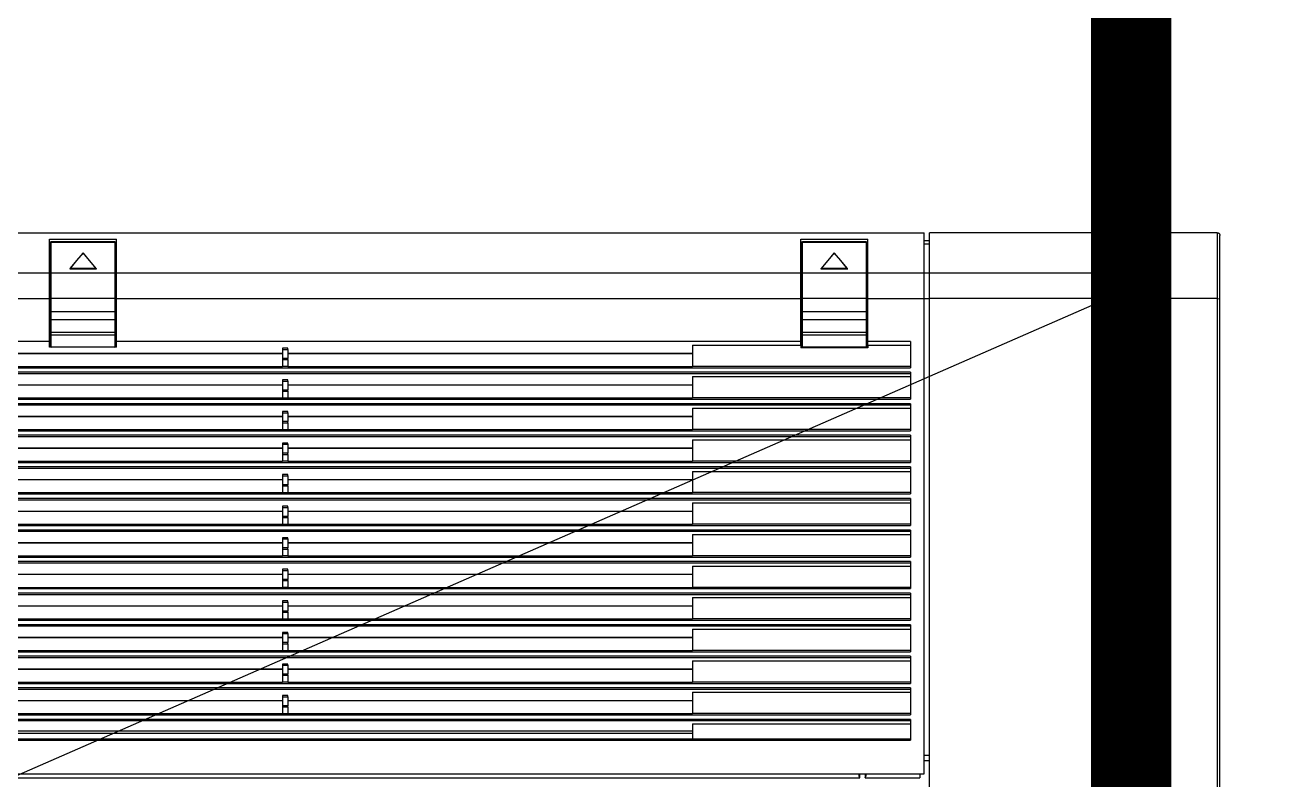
# Model space of a CAD drawing. Header units: millimetres. Extents: x 512 to 764439, y -71 to 559481.
# Drawn here: x 578507.3 to 578978, y 268276 to 268557.8 of the extents above; entities that cross this region are included whole.
import ezdxf

# ---------------------------------------------------------------- set-up
doc = ezdxf.new("R2010")
doc.units = ezdxf.units.MM
doc.header["$LTSCALE"] = 50
doc.linetypes.add('DASHED2', pattern=[9.525, 6.35, -3.175])
for name, color, linetype in [('.', 8, 'Continuous'), ('14.전기회로도', 7, 'Continuous'), ('_0', 7, 'Continuous')]:
    doc.layers.add(name, color=color, linetype=linetype)

# ---------------------------------------------------------------- blocks, each defined once
blk = doc.blocks.new('DFDSF')
at = {"layer": '.', "ltscale": 2, "transparency": 33554559}
h = blk.add_hatch(color=8, dxfattribs=at)
h.dxf.hatch_style = 1
h.paths.add_polyline_path([(338341.24, 81981.08), (336641.24, 81981.08), (336641.24, 81781.08), (337741.24, 81781.08), (337741.24, 80281.08), (336886.24, 80281.08), (336886.24, 80081.08), (337741.24, 80081.08), (337741.24, 75921.08), (337281.24, 75921.08), (337281.24, 75721.08), (337941.24, 75721.08), (337941.24, 76011.08), (338391.24, 76011.08), (338391.24, 76057.98), (338391.24, 76211.08), (337941.24, 76211.08), (337941.24, 80081.08), (338341.24, 80081.08)])
h.paths.add_polyline_path([(338141.24, 80881.08), (337941.24, 80881.08), (337941.24, 81781.08), (338141.24, 81781.08)], flags=16)
h.paths.add_polyline_path([(338141.24, 80681.08), (338141.24, 80281.08), (337941.24, 80281.08), (337941.24, 80681.08)], flags=16)
h.paths.add_polyline_path([(339996.24, 80203.58), (339796.24, 80203.58), (339796.24, 80081.08), (339796.24, 78761.08), (339996.24, 78761.08)])
h.paths.add_polyline_path([(331166.24, 70151.08), (330766.24, 70151.08), (330766.24, 69951.08), (331366.24, 69951.08), (331366.24, 74251.08), (331166.24, 74251.08), (331166.24, 74055.52)])
h.paths.add_polyline_path([(336200.68, 78532.82), (336200.68, 79213.86), (335786.98, 79213.86), (335786.98, 78532.82)], flags=9)
h.paths.add_polyline_path([(333543.07, 77829.64), (334224.11, 77829.64), (334224.11, 78243.33), (333543.07, 78243.33)], flags=9)
h.paths.add_polyline_path([(337703.67, 74502.9), (337703.67, 75183.95), (337289.97, 75183.95), (337289.97, 74502.9)], flags=9)
h.paths.add_polyline_path([(331162.07, 74502.9), (331162.07, 75183.95), (330748.37, 75183.95), (330748.37, 74502.9)], flags=9)
h.paths.add_polyline_path([(336260.64, 76774.42), (336260.64, 77267.02), (335846.94, 77267.02), (335846.94, 76774.42)], flags=9)
h.paths.add_polyline_path([(334913.91, 79384.12), (334913.91, 79876.73), (334500.22, 79876.73), (334500.22, 79384.12)], flags=9)
h.paths.add_polyline_path([(329011.78, 71740.43), (329489.29, 71740.43), (329489.29, 72021.61), (329011.78, 72021.61)], flags=9)
h.paths.add_polyline_path([(336400.93, 79956.38), (336699.32, 79956.38), (336699.32, 80077.5), (336400.93, 80077.5)], flags=9)
h.paths.add_polyline_path([(338695.29, 81081.34), (339421.12, 81081.34), (339421.12, 81298.26), (338695.29, 81298.26)], flags=9)
h.paths.add_polyline_path([(336820.73, 78057.06), (337362.84, 78057.06), (337362.84, 78178.19), (336820.73, 78178.19)], flags=25)
h.paths.add_polyline_path([(332573.54, 80085.67), (332573.54, 80472.68), (332452.41, 80472.68), (332452.41, 80085.67)], flags=9)
h.paths.add_polyline_path([(332681.96, 81037.46), (332681.96, 81616.61), (332452.33, 81616.61), (332452.33, 81037.46)], flags=9)
h.paths.add_polyline_path([(327279.73, 75623.69), (328005.56, 75623.69), (328005.56, 75840.6), (327279.73, 75840.6)], flags=9)
h.paths.add_polyline_path([(334863.28, 79512.14), (336051.66, 79512.14), (336051.66, 79766.86), (334863.28, 79766.86)], flags=9)
h.paths.add_polyline_path([(329176.76, 70568.83), (329756.26, 70568.83), (329756.26, 70804.72), (329176.76, 70804.72)], flags=9)
h.paths.add_polyline_path([(333507.75, 69233.91), (334696.14, 69233.91), (334696.14, 69488.63), (333507.75, 69488.63)], flags=9)
h.paths.add_polyline_path([(340816.64, 69233.91), (342005.02, 69233.91), (342005.02, 69488.63), (340816.64, 69488.63)], flags=9)
h.paths.add_polyline_path([(333634.52, 79165.14), (333999.09, 79165.14), (333999.09, 79348.48), (333634.52, 79348.48)], flags=9)
h.paths.add_polyline_path([(333962.6, 80090.54), (334586.11, 80090.54), (334586.11, 80239.63), (333962.6, 80239.63)], flags=9)
h.paths.add_polyline_path([(334060.9, 75436.51), (335408.1, 75436.51), (335408.1, 75619.86), (334060.9, 75619.86)], flags=9)
h.paths.add_polyline_path([(331366.51, 68772.88), (332548.05, 68772.88), (332548.05, 69008.76), (331366.51, 69008.76)], flags=9)
h.paths.add_polyline_path([(334774.33, 77718.74), (335343.74, 77718.74), (335343.74, 78003.77), (334774.33, 78003.77)], flags=9)
h.paths.add_polyline_path([(335953.65, 79875.26), (336320.9, 79875.26), (336320.9, 80024.35), (335953.65, 80024.35)], flags=9)
h.paths.add_polyline_path([(333460.9, 76854.3), (333764.71, 76854.3), (333764.71, 77007.09), (333460.9, 77007.09)], flags=9)
h.paths.add_polyline_path([(333091.08, 76542.58), (333394.88, 76542.58), (333394.88, 76695.37), (333091.08, 76695.37)], flags=9)
h.paths.add_polyline_path([(332969.79, 79053.3), (333100.67, 79053.3), (333100.67, 79206.08), (332969.79, 79206.08)], flags=9)
h.paths.add_polyline_path([(332884.39, 77770.44), (333188.19, 77770.44), (333188.19, 77923.23), (332884.39, 77923.23)], flags=9)
h.paths.add_polyline_path([(332836.58, 78524.45), (333230.82, 78524.45), (333230.82, 78677.24), (332836.58, 78677.24)], flags=9)
h.paths.add_polyline_path([(329027.39, 69208.3), (329838.73, 69208.3), (329838.73, 69493.32), (329027.39, 69493.32)], flags=9)
h.paths.add_polyline_path([(333408.3, 81268.83), (334219.64, 81268.83), (334219.64, 81553.85), (333408.3, 81553.85)], flags=9)
h.paths.add_polyline_path([(336706.94, 80756.21), (336706.94, 81151.43), (336537.68, 81151.43), (336537.68, 80756.21)], flags=9)
h.paths.add_polyline_path([(336759.64, 81121.64), (336759.64, 81407.74), (336590.39, 81407.74), (336590.39, 81121.64)], flags=9)
h.paths.add_polyline_path([(328331.96, 78371.21), (328331.96, 78766.43), (328162.71, 78766.43), (328162.71, 78371.21)], flags=9)
h.paths.add_polyline_path([(328384.82, 78736.5), (328384.82, 79022.89), (328214.68, 79022.89), (328214.68, 78736.5)], flags=9)
h.paths.add_polyline_path([(338932.42, 71242.57), (339326.66, 71242.57), (339326.66, 71395.36), (338932.42, 71395.36)], flags=9)
h.paths.add_polyline_path([(341434.51, 74226.22), (341828.75, 74226.22), (341828.75, 74379.01), (341434.51, 74379.01)], flags=9)
h.paths.add_polyline_path([(337702.21, 71296.68), (338108.79, 71296.68), (338108.79, 71577.86), (337702.21, 71577.86)], flags=9)
h.paths.add_polyline_path([(340786.34, 71296.68), (341192.92, 71296.68), (341192.92, 71577.86), (340786.34, 71577.86)], flags=9)
h.paths.add_polyline_path([(330938.03, 77966.17), (331344.61, 77966.17), (331344.61, 78247.36), (330938.03, 78247.36)], flags=9)
h.paths.add_polyline_path([(333628.17, 71737.23), (334197.58, 71737.23), (334197.58, 72022.25), (333628.17, 72022.25)], flags=9)
h.paths.add_polyline_path([(327958.18, 69261.85), (328352.42, 69261.85), (328352.42, 69414.63), (327958.18, 69414.63)], flags=9)
h.paths.add_polyline_path([(327409.82, 71898.32), (327804.05, 71898.32), (327804.05, 72051.1), (327409.82, 72051.1)], flags=9)
h.paths.add_polyline_path([(327434.77, 74896.22), (327829.01, 74896.22), (327829.01, 75049), (327434.77, 75049)], flags=9)
h.paths.add_polyline_path([(327440.53, 77323.95), (327756.61, 77323.95), (327756.61, 77476.74), (327440.53, 77476.74)], flags=9)
h.paths.add_polyline_path([(327478.89, 76542.58), (327782.69, 76542.58), (327782.69, 76695.37), (327478.89, 76695.37)], flags=9)
h.paths.add_polyline_path([(341178.28, 75772.24), (341178.28, 75148.47), (341329.64, 75148.47), (341329.64, 75772.24)], flags=9)
h.paths.add_polyline_path([(341233.66, 75866.21), (341233.66, 76261.43), (341064.41, 76261.43), (341064.41, 75866.21)], flags=9)
h.paths.add_polyline_path([(341286.52, 76231.5), (341286.52, 76517.89), (341116.37, 76517.89), (341116.37, 76231.5)], flags=9)
h.paths.add_polyline_path([(339403.94, 77086.21), (339403.94, 77481.43), (339234.68, 77481.43), (339234.68, 77086.21)], flags=9)
h.paths.add_polyline_path([(339456.2, 77438.21), (339456.2, 77723.41), (339289.62, 77723.41), (339289.62, 77438.21)], flags=9)
h.paths.add_polyline_path([(328179.97, 78337.21), (328179.97, 77751.1), (328331.33, 77751.1), (328331.33, 78337.21)], flags=9)
h.paths.add_polyline_path([(338414.53, 77089.53), (339135.19, 77089.53), (339135.19, 77242.31), (338414.53, 77242.31)], flags=9)
h.paths.add_polyline_path([(338683.45, 77496.64), (338987.26, 77496.64), (338987.26, 77649.42), (338683.45, 77649.42)], flags=9)
h.paths.add_polyline_path([(340029.29, 76679.8), (340333.1, 76679.8), (340333.1, 76832.58), (340029.29, 76832.58)], flags=9)
h.paths.add_polyline_path([(338380.89, 78083.21), (339011.11, 78083.21), (339011.11, 78235.99), (338380.89, 78235.99)], flags=9)
h.paths.add_polyline_path([(338414.53, 79235.97), (339135.19, 79235.97), (339135.19, 79388.76), (338414.53, 79388.76)], flags=9)
h.paths.add_polyline_path([(327245.71, 80105.15), (327559.18, 80105.15), (327559.18, 80280.35), (327245.71, 80280.35)], flags=9)
h.paths.add_polyline_path([(327265.67, 79299.05), (327538.29, 79299.05), (327538.29, 79477.29), (327265.67, 79477.29)], flags=9)
h.paths.add_polyline_path([(342110.35, 76479.43), (342423.82, 76479.43), (342423.82, 76654.63), (342110.35, 76654.63)], flags=9)
h = blk.add_hatch(color=8, dxfattribs=at)
h.dxf.hatch_style = 1
h.paths.add_polyline_path([(336646.24, 74251.08), (336446.24, 74251.08), (336446.24, 68796.08), (336446.24, 68796.08), (336446.24, 68673.58), (336446.24, 68673.58), (336446.24, 68551.08), (336646.24, 68551.08), (336646.24, 68673.58), (336646.24, 68796.08)])
h.paths.add_polyline_path([(333337.76, 69143.57), (333337.76, 69636.18), (332924.07, 69636.18), (332924.07, 69143.57)], flags=9)
h.paths.add_polyline_path([(329011.78, 71740.43), (329489.29, 71740.43), (329489.29, 72021.61), (329011.78, 72021.61)], flags=9)
h.paths.add_polyline_path([(336400.93, 79956.38), (336699.32, 79956.38), (336699.32, 80077.5), (336400.93, 80077.5)], flags=9)
h.paths.add_polyline_path([(338695.29, 81081.34), (339421.12, 81081.34), (339421.12, 81298.26), (338695.29, 81298.26)], flags=9)
h.paths.add_polyline_path([(336820.73, 78057.06), (337362.84, 78057.06), (337362.84, 78178.19), (336820.73, 78178.19)], flags=9)
h.paths.add_polyline_path([(332573.54, 80085.67), (332573.54, 80472.68), (332452.41, 80472.68), (332452.41, 80085.67)], flags=9)
h.paths.add_polyline_path([(332681.96, 81037.46), (332681.96, 81616.61), (332452.33, 81616.61), (332452.33, 81037.46)], flags=9)
h.paths.add_polyline_path([(327279.73, 75623.69), (328005.56, 75623.69), (328005.56, 75840.6), (327279.73, 75840.6)], flags=9)
h.paths.add_polyline_path([(334863.28, 79512.14), (336051.66, 79512.14), (336051.66, 79766.86), (334863.28, 79766.86)], flags=9)
h.paths.add_polyline_path([(329176.76, 70568.83), (329756.26, 70568.83), (329756.26, 70804.72), (329176.76, 70804.72)], flags=9)
h.paths.add_polyline_path([(333507.75, 69233.91), (334696.14, 69233.91), (334696.14, 69488.63), (333507.75, 69488.63)], flags=9)
h.paths.add_polyline_path([(340375.96, 69233.91), (341564.34, 69233.91), (341564.34, 69488.63), (340375.96, 69488.63)], flags=9)
h.paths.add_polyline_path([(333634.52, 79165.14), (333999.09, 79165.14), (333999.09, 79348.48), (333634.52, 79348.48)], flags=9)
h.paths.add_polyline_path([(333962.6, 80090.54), (334586.11, 80090.54), (334586.11, 80239.63), (333962.6, 80239.63)], flags=9)
h.paths.add_polyline_path([(334060.9, 75436.51), (335408.1, 75436.51), (335408.1, 75619.86), (334060.9, 75619.86)], flags=9)
h.paths.add_polyline_path([(331366.51, 68772.88), (332548.05, 68772.88), (332548.05, 69008.76), (331366.51, 69008.76)], flags=9)
h.paths.add_polyline_path([(334774.33, 77718.74), (335343.74, 77718.74), (335343.74, 78003.77), (334774.33, 78003.77)], flags=9)
h.paths.add_polyline_path([(335953.65, 79875.26), (336320.9, 79875.26), (336320.9, 80024.35), (335953.65, 80024.35)], flags=9)
h.paths.add_polyline_path([(333460.9, 76854.3), (333764.71, 76854.3), (333764.71, 77007.09), (333460.9, 77007.09)], flags=9)
h.paths.add_polyline_path([(333091.08, 76542.58), (333394.88, 76542.58), (333394.88, 76695.37), (333091.08, 76695.37)], flags=9)
h.paths.add_polyline_path([(332969.79, 79053.3), (333100.67, 79053.3), (333100.67, 79206.08), (332969.79, 79206.08)], flags=9)
h.paths.add_polyline_path([(332884.39, 77770.44), (333188.19, 77770.44), (333188.19, 77923.23), (332884.39, 77923.23)], flags=9)
h.paths.add_polyline_path([(332836.58, 78524.45), (333230.82, 78524.45), (333230.82, 78677.24), (332836.58, 78677.24)], flags=9)
h.paths.add_polyline_path([(329027.39, 69208.3), (329838.73, 69208.3), (329838.73, 69493.32), (329027.39, 69493.32)], flags=9)
h.paths.add_polyline_path([(333408.3, 81268.83), (334219.64, 81268.83), (334219.64, 81553.85), (333408.3, 81553.85)], flags=9)
h.paths.add_polyline_path([(336706.94, 80756.21), (336706.94, 81151.43), (336537.68, 81151.43), (336537.68, 80756.21)], flags=9)
h.paths.add_polyline_path([(336759.64, 81121.64), (336759.64, 81407.74), (336590.39, 81407.74), (336590.39, 81121.64)], flags=9)
h.paths.add_polyline_path([(328331.96, 78371.21), (328331.96, 78766.43), (328162.71, 78766.43), (328162.71, 78371.21)], flags=9)
h.paths.add_polyline_path([(328384.82, 78736.5), (328384.82, 79022.89), (328214.68, 79022.89), (328214.68, 78736.5)], flags=9)
h.paths.add_polyline_path([(338932.42, 71242.57), (339326.66, 71242.57), (339326.66, 71395.36), (338932.42, 71395.36)], flags=9)
h.paths.add_polyline_path([(341434.51, 74226.22), (341828.75, 74226.22), (341828.75, 74379.01), (341434.51, 74379.01)], flags=9)
h.paths.add_polyline_path([(337702.21, 71296.68), (338108.79, 71296.68), (338108.79, 71577.86), (337702.21, 71577.86)], flags=9)
h.paths.add_polyline_path([(340786.34, 71296.68), (341192.92, 71296.68), (341192.92, 71577.86), (340786.34, 71577.86)], flags=9)
h.paths.add_polyline_path([(330938.03, 77966.17), (331344.61, 77966.17), (331344.61, 78247.36), (330938.03, 78247.36)], flags=9)
h.paths.add_polyline_path([(333628.17, 71737.23), (334197.58, 71737.23), (334197.58, 72022.25), (333628.17, 72022.25)], flags=9)
h.paths.add_polyline_path([(327958.18, 69261.85), (328352.42, 69261.85), (328352.42, 69414.63), (327958.18, 69414.63)], flags=9)
h.paths.add_polyline_path([(327409.82, 71898.32), (327804.05, 71898.32), (327804.05, 72051.1), (327409.82, 72051.1)], flags=9)
h.paths.add_polyline_path([(327434.77, 74896.22), (327829.01, 74896.22), (327829.01, 75049), (327434.77, 75049)], flags=9)
h.paths.add_polyline_path([(327440.53, 77323.95), (327756.61, 77323.95), (327756.61, 77476.74), (327440.53, 77476.74)], flags=9)
h.paths.add_polyline_path([(327478.89, 76542.58), (327782.69, 76542.58), (327782.69, 76695.37), (327478.89, 76695.37)], flags=9)
h.paths.add_polyline_path([(341178.28, 75772.24), (341178.28, 75148.47), (341329.64, 75148.47), (341329.64, 75772.24)], flags=9)
h.paths.add_polyline_path([(341233.66, 75866.21), (341233.66, 76261.43), (341064.41, 76261.43), (341064.41, 75866.21)], flags=9)
h.paths.add_polyline_path([(341286.52, 76231.5), (341286.52, 76517.89), (341116.37, 76517.89), (341116.37, 76231.5)], flags=9)
h.paths.add_polyline_path([(339403.94, 77086.21), (339403.94, 77481.43), (339234.68, 77481.43), (339234.68, 77086.21)], flags=9)
h.paths.add_polyline_path([(339456.2, 77438.21), (339456.2, 77723.41), (339289.62, 77723.41), (339289.62, 77438.21)], flags=9)
h.paths.add_polyline_path([(328179.97, 78337.21), (328179.97, 77751.1), (328331.33, 77751.1), (328331.33, 78337.21)], flags=9)
h.paths.add_polyline_path([(338414.53, 77089.53), (339135.19, 77089.53), (339135.19, 77242.31), (338414.53, 77242.31)], flags=9)
h.paths.add_polyline_path([(338683.45, 77496.64), (338987.26, 77496.64), (338987.26, 77649.42), (338683.45, 77649.42)], flags=9)
h.paths.add_polyline_path([(340029.29, 76679.8), (340333.1, 76679.8), (340333.1, 76832.58), (340029.29, 76832.58)], flags=9)
h.paths.add_polyline_path([(338380.89, 78083.21), (339011.11, 78083.21), (339011.11, 78235.99), (338380.89, 78235.99)], flags=9)
h.paths.add_polyline_path([(338414.53, 79235.97), (339135.19, 79235.97), (339135.19, 79388.76), (338414.53, 79388.76)], flags=9)
h.paths.add_polyline_path([(327245.71, 80105.15), (327559.18, 80105.15), (327559.18, 80280.35), (327245.71, 80280.35)], flags=9)
h.paths.add_polyline_path([(327265.67, 79299.05), (327538.29, 79299.05), (327538.29, 79477.29), (327265.67, 79477.29)], flags=9)
h.paths.add_polyline_path([(342110.35, 76479.43), (342423.82, 76479.43), (342423.82, 76654.63), (342110.35, 76654.63)], flags=9)
blk = doc.blocks.new('FSFSGF')
at = {"color": 8}
for p, q in [((325189.31, 83159.36), (325189.32, 83159.46)), ((325189.31, 83159.36), (325189.31, 83051.86)), ((325189.31, 83159.36), (325191.74, 83159.36)), ((325189.32, 83159.46), (325189.33, 83159.56)), ((325189.33, 83159.56), (325189.36, 83159.66)), ((325189.36, 83159.66), (325189.39, 83159.75)), ((325189.39, 83159.75), (325189.44, 83159.84)), ((325189.44, 83159.84), (325189.49, 83159.93)), ((325189.49, 83159.93), (325189.55, 83160.01)), ((325189.55, 83160.01), (325189.61, 83160.08)), ((325189.61, 83160.08), (325189.69, 83160.14)), ((325189.69, 83160.14), (325189.77, 83160.2)), ((325189.77, 83160.2), (325189.85, 83160.25)), ((325189.85, 83160.25), (325189.94, 83160.29)), ((325189.94, 83160.29), (325190.03, 83160.32)), ((325190.03, 83160.32), (325190.12, 83160.35)), ((325190.12, 83160.35), (325190.17, 83160.35)), ((325190.17, 83160.35), (325190.22, 83160.36)), ((325190.22, 83160.36), (325190.27, 83160.36)), ((325190.27, 83160.36), (325190.31, 83160.36)), ((325192.67, 83160.36), (325190.31, 83160.36)), ((325191.74, 83159.36), (325194.64, 83159.36)), ((325195.47, 83160.36), (325192.67, 83160.36)), ((325194.64, 83159.36), (325197.96, 83159.36)), ((325198.66, 83160.36), (325195.47, 83160.36)), ((325197.96, 83159.36), (325201.63, 83159.36)), ((325202.18, 83160.36), (325198.66, 83160.36)), ((325201.63, 83159.36), (325205.57, 83159.36)), ((325205.96, 83160.36), (325202.18, 83160.36)), ((325205.57, 83159.36), (325209.7, 83159.36)), ((325209.92, 83160.36), (325205.96, 83160.36)), ((325209.7, 83159.36), (325213.95, 83159.36)), ((325213.99, 83160.36), (325209.92, 83160.36)), ((325213.95, 83159.36), (325213.96, 83160.07)), ((325213.95, 83159.36), (325519.32, 83159.36)), ((325213.95, 83159.36), (325213.95, 83051.86)), ((325213.96, 83160.07), (325213.99, 83160.36)), ((325519.26, 83160.36), (325213.99, 83160.36)), ((325191.74, 83051.86), (325189.31, 83051.86)), ((325194.64, 83051.86), (325191.74, 83051.86)), ((325192.31, 83051.86), (325192.31, 83049.86)), ((325193.44, 83049.86), (325193.44, 83051.86)), ((325197.96, 83051.86), (325194.64, 83051.86)), ((325201.63, 83051.86), (325197.96, 83051.86)), ((325205.57, 83051.86), (325201.63, 83051.86)), ((325209.7, 83051.86), (325205.57, 83051.86)), ((325213.95, 83051.86), (325209.7, 83051.86)), ((325519.32, 83051.86), (325213.95, 83051.86)), ((325214.03, 83051.86), (325214.03, 83049.86)), ((325384.57, 83051.86), (325384.57, 83049.86)), ((325386.45, 83049.86), (325386.45, 83051.86)), ((325189.31, 82270.86), (325189.31, 83049.86)), ((325191.74, 83049.86), (325189.31, 83049.86)), ((325194.64, 83049.86), (325191.74, 83049.86)), ((325197.96, 83049.86), (325194.64, 83049.86)), ((325201.63, 83049.86), (325197.96, 83049.86)), ((325205.57, 83049.86), (325201.63, 83049.86)), ((325209.7, 83049.86), (325205.57, 83049.86)), ((325213.95, 83049.86), (325209.7, 83049.86)), ((325391.4, 83049.86), (325213.95, 83049.86)), ((325213.95, 83028.86), (325213.95, 83049.86)), ((325391.4, 82270.86), (325391.4, 83049.86)), ((325391.4, 83048.36), (325392.14, 83048.36)), ((325392.14, 83048.36), (325392.9, 83048.36)), ((325392.9, 83027.86), (325392.9, 83048.36)), ((325229.93, 83044.86), (325239.73, 83044.86)), ((325229.93, 83044.86), (325229.93, 83028.86)), ((325231.29, 83028.86), (325231.29, 83044.86)), ((325239.25, 83044.86), (325239.25, 82963.36)), ((325239.73, 82276.36), (325239.73, 83044.86)), ((325241.41, 83044.86), (325241.41, 82276.36)), ((325241.41, 83044.86), (325251.52, 83044.86)), ((325241.87, 82276.36), (325241.87, 83044.86)), ((325243.08, 82963.36), (325243.08, 83044.86)), ((325251.04, 83044.86), (325251.04, 82963.36)), ((325251.52, 82276.36), (325251.52, 83044.86)), ((325253.2, 83044.86), (325253.2, 82276.36)), ((325253.2, 83044.86), (325263.31, 83044.86)), ((325253.66, 82276.36), (325253.66, 83044.86)), ((325254.87, 82963.36), (325254.87, 83044.86)), ((325262.83, 83044.86), (325262.83, 82963.36)), ((325263.31, 82276.36), (325263.31, 83044.86)), ((325264.99, 83044.86), (325264.99, 82276.36)), ((325264.99, 83044.86), (325275.1, 83044.86)), ((325265.45, 82276.36), (325265.45, 83044.86)), ((325266.66, 82963.36), (325266.66, 83044.86)), ((325274.62, 83044.86), (325274.62, 82963.36)), ((325275.1, 82276.36), (325275.1, 83044.86)), ((325276.78, 83044.86), (325276.78, 82276.36)), ((325276.78, 83044.86), (325286.89, 83044.86)), ((325277.24, 82276.36), (325277.24, 83044.86)), ((325278.45, 82963.36), (325278.45, 83044.86)), ((325286.41, 83044.86), (325286.41, 82963.36)), ((325286.89, 82276.36), (325286.89, 83044.86)), ((325288.57, 83044.86), (325288.57, 82276.36)), ((325288.57, 83044.86), (325298.68, 83044.86)), ((325289.03, 82276.36), (325289.03, 83044.86)), ((325290.24, 82963.36), (325290.24, 83044.86)), ((325298.2, 83044.86), (325298.2, 82963.36)), ((325298.68, 82276.36), (325298.68, 83044.86)), ((325300.36, 83044.86), (325300.36, 82276.36)), ((325300.36, 83044.86), (325310.47, 83044.86)), ((325300.82, 82276.36), (325300.82, 83044.86)), ((325302.03, 82963.36), (325302.03, 83044.86)), ((325309.99, 83044.86), (325309.99, 82963.36)), ((325310.47, 82276.36), (325310.47, 83044.86)), ((325312.15, 83044.86), (325312.15, 82276.36)), ((325312.15, 83044.86), (325322.26, 83044.86)), ((325312.61, 82276.36), (325312.61, 83044.86)), ((325313.82, 82963.36), (325313.82, 83044.86)), ((325321.78, 83044.86), (325321.78, 82963.36)), ((325322.26, 82276.36), (325322.26, 83044.86)), ((325323.94, 83044.86), (325323.94, 82276.36)), ((325323.94, 83044.86), (325334.05, 83044.86)), ((325324.4, 82276.36), (325324.4, 83044.86)), ((325325.61, 82963.36), (325325.61, 83044.86)), ((325333.57, 83044.86), (325333.57, 82963.36)), ((325334.05, 82276.36), (325334.05, 83044.86)), ((325335.73, 83044.86), (325335.73, 82276.36)), ((325335.73, 83044.86), (325345.84, 83044.86)), ((325336.19, 82276.36), (325336.19, 83044.86)), ((325337.4, 82963.36), (325337.4, 83044.86)), ((325345.36, 83044.86), (325345.36, 82963.36)), ((325345.84, 82276.36), (325345.84, 83044.86)), ((325347.52, 83044.86), (325347.52, 82276.36)), ((325347.52, 83044.86), (325357.64, 83044.86)), ((325347.98, 82276.36), (325347.98, 83044.86)), ((325349.19, 82963.36), (325349.19, 83044.86)), ((325357.16, 83044.86), (325357.16, 82963.36)), ((325357.64, 82276.36), (325357.64, 83044.86)), ((325359.31, 83044.86), (325359.31, 82276.36)), ((325359.31, 83044.86), (325369.43, 83044.86)), ((325359.77, 82276.36), (325359.77, 83044.86)), ((325360.98, 82963.36), (325360.98, 83044.86)), ((325368.95, 83044.86), (325368.95, 82963.36)), ((325369.43, 82276.36), (325369.43, 83044.86)), ((325371.1, 83044.86), (325371.1, 82276.36)), ((325371.1, 83044.86), (325378.9, 83044.86)), ((325371.56, 82276.36), (325371.56, 83044.86)), ((325372.77, 82963.36), (325372.77, 83044.86)), ((325378.42, 83044.86), (325378.42, 82276.36)), ((325378.9, 82276.36), (325378.9, 83044.86)), ((325191.73, 83003.86), (325191.73, 83028.86)), ((325194.63, 83028.86), (325191.73, 83028.86)), ((325192.73, 83028.26), (325192.73, 83004.46)), ((325192.73, 83028.26), (325192.76, 83028.26)), ((325192.76, 83028.26), (325192.86, 83028.26)), ((325192.86, 83028.26), (325192.97, 83028.62)), ((325192.86, 83004.46), (325192.86, 83028.26)), ((325192.86, 83028.26), (325195.72, 83028.26)), ((325192.97, 83028.62), (325193.23, 83028.76)), ((325196.04, 83028.76), (325193.23, 83028.76)), ((325197.95, 83028.86), (325194.63, 83028.86)), ((325195.72, 83028.26), (325198.92, 83028.26)), ((325199.19, 83028.76), (325196.04, 83028.76)), ((325201.62, 83028.86), (325197.95, 83028.86)), ((325198.92, 83028.26), (325202.4, 83028.26)), ((325202.62, 83028.76), (325199.19, 83028.76)), ((325205.56, 83028.86), (325201.62, 83028.86)), ((325202.4, 83028.26), (325206.11, 83028.26)), ((325206.26, 83028.76), (325202.62, 83028.76)), ((325205.18, 83028.76), (325205.28, 83028.86)), ((325209.7, 83028.86), (325205.56, 83028.86)), ((325206.11, 83028.26), (325209.98, 83028.26)), ((325210.07, 83028.76), (325206.26, 83028.76)), ((325207.58, 83028.86), (325207.58, 83028.76)), ((325213.95, 83028.86), (325209.7, 83028.86)), ((325209.98, 83028.26), (325213.95, 83028.26)), ((325213.97, 83028.76), (325210.07, 83028.76)), ((325212.58, 83028.76), (325212.58, 83028.86)), ((325229.93, 83028.86), (325213.95, 83028.86)), ((325213.95, 83028.62), (325213.97, 83028.76)), ((325213.95, 83028.26), (325213.95, 83028.62)), ((325213.95, 83028.26), (325213.95, 83004.46)), ((325213.95, 83028.26), (325216.02, 83028.26)), ((325215.69, 83028.76), (325213.97, 83028.76)), ((325214.58, 83028.86), (325214.58, 83028.76)), ((325217.24, 83028.76), (325215.69, 83028.76)), ((325216.02, 83028.26), (325217.75, 83028.26)), ((325218.49, 83028.76), (325217.24, 83028.76)), ((325217.75, 83028.26), (325218.86, 83028.26)), ((325219.33, 83028.76), (325218.49, 83028.76)), ((325218.86, 83028.26), (325218.99, 83028.62)), ((325218.86, 83028.26), (325218.86, 83004.46)), ((325218.86, 83028.26), (325219.95, 83028.26)), ((325218.99, 83028.62), (325219.33, 83028.76)), ((325220.24, 83028.76), (325219.33, 83028.76)), ((325219.95, 83028.26), (325221.68, 83028.26)), ((325221.68, 83028.76), (325220.24, 83028.76)), ((325226.59, 83028.76), (325221.68, 83028.76)), ((325221.68, 83028.76), (325221.68, 83028.62)), ((325221.68, 83028.62), (325221.68, 83028.26)), ((325221.68, 83028.26), (325226.59, 83028.26)), ((325221.68, 83004.46), (325221.68, 83028.26)), ((325226.85, 83028.76), (325226.59, 83028.76)), ((325226.59, 83028.76), (325226.59, 83028.62)), ((325226.59, 83028.62), (325226.59, 83028.26)), ((325226.59, 83028.26), (325226.59, 83004.46)), ((325226.59, 83028.26), (325227.1, 83028.26)), ((325227.03, 83028.76), (325226.85, 83028.76)), ((325231.51, 83028.76), (325227.03, 83028.76)), ((325227.03, 83028.76), (325227.34, 83028.62)), ((325227.1, 83028.26), (325227.47, 83028.26)), ((325227.34, 83028.62), (325227.47, 83028.26)), ((325227.47, 83004.46), (325227.47, 83028.26)), ((325227.47, 83028.26), (325232.08, 83028.26)), ((325231.29, 83028.86), (325229.93, 83028.86)), ((325231.29, 83028.86), (325232.29, 83028.86)), ((325231.91, 83028.62), (325231.51, 83028.76)), ((325232.08, 83028.26), (325231.91, 83028.62)), ((325232.08, 83028.26), (325232.08, 83004.46)), ((325232.29, 83028.86), (325232.29, 83003.86)), ((325392.04, 83028.23), (325391.4, 83028.34)), ((325391.4, 83027.86), (325392.14, 83027.86)), ((325392.39, 83028.15), (325392.04, 83028.23)), ((325392.14, 83027.86), (325392.9, 83027.86)), ((325392.72, 83028.02), (325392.39, 83028.15)), ((325392.79, 83027.99), (325392.72, 83028.02)), ((325392.85, 83027.94), (325392.79, 83027.99)), ((325392.87, 83027.93), (325392.85, 83027.94)), ((325392.89, 83027.91), (325392.87, 83027.93)), ((325392.89, 83027.89), (325392.89, 83027.91)), ((325392.9, 83027.88), (325392.89, 83027.89)), ((325392.9, 83027.87), (325392.9, 83027.88)), ((325392.9, 83027.86), (325392.9, 83027.87)), ((325391.33, 83025.38), (325391.9, 83025.47)), ((325392.14, 83025.86), (325391.4, 83025.86)), ((325391.9, 83025.47), (325392.08, 83025.51)), ((325392.08, 83025.51), (325392.25, 83025.55)), ((325392.9, 83025.86), (325392.14, 83025.86)), ((325392.25, 83025.55), (325392.37, 83025.58)), ((325392.37, 83025.58), (325392.48, 83025.62)), ((325392.48, 83025.62), (325392.56, 83025.64)), ((325392.56, 83025.64), (325392.64, 83025.67)), ((325392.64, 83025.67), (325392.69, 83025.69)), ((325392.69, 83025.69), (325392.74, 83025.72)), ((325392.74, 83025.72), (325392.77, 83025.73)), ((325392.77, 83025.73), (325392.81, 83025.75)), ((325392.81, 83025.75), (325392.84, 83025.77)), ((325392.84, 83025.77), (325392.87, 83025.8)), ((325392.87, 83025.8), (325392.88, 83025.81)), ((325392.88, 83025.81), (325392.89, 83025.83)), ((325392.89, 83025.83), (325392.9, 83025.84)), ((325392.9, 82350.36), (325392.9, 83025.86)), ((325392.9, 83025.85), (325392.9, 83025.86)), ((325392.9, 83025.86), (325392.9, 83025.86)), ((325392.9, 83025.84), (325392.9, 83025.85)), ((325199.71, 83018.77), (325196.82, 83016.36)), ((325196.92, 83016.36), (325199.7, 83018.68)), ((325199.7, 83018.68), (325202.68, 83021.15)), ((325202.8, 83021.35), (325199.71, 83018.77)), ((325202.68, 83021.15), (325202.69, 83021.16)), ((325202.68, 83021.15), (325202.68, 83011.58)), ((325202.68, 83021.15), (325202.68, 83021.15)), ((325202.68, 83021.15), (325202.68, 83021.15)), ((325202.69, 83021.17), (325202.72, 83021.22)), ((325202.69, 83021.16), (325202.69, 83021.17)), ((325202.72, 83021.22), (325202.75, 83021.28)), ((325202.75, 83021.28), (325202.76, 83021.3)), ((325202.76, 83021.3), (325202.78, 83021.32)), ((325202.78, 83021.32), (325202.79, 83021.34)), ((325202.79, 83021.34), (325202.8, 83021.35)), ((325202.82, 83021.36), (325202.8, 83021.35)), ((325202.82, 83011.36), (325202.82, 83021.36)), ((325196.82, 83016.36), (325199.71, 83013.96)), ((325196.82, 83016.36), (325196.82, 83016.36)), ((325196.82, 83016.36), (325196.83, 83016.36)), ((325196.83, 83016.36), (325196.84, 83016.36)), ((325196.84, 83016.36), (325196.86, 83016.36)), ((325196.86, 83016.36), (325196.89, 83016.36)), ((325196.89, 83016.36), (325196.92, 83016.36)), ((325199.7, 83014.05), (325196.92, 83016.36)), ((325196.92, 83016.36), (325196.92, 83016.36)), ((325196.92, 83016.36), (325196.92, 83016.36)), ((325202.68, 83011.58), (325199.7, 83014.05)), ((325199.71, 83013.96), (325202.8, 83011.38)), ((325202.69, 83011.57), (325202.68, 83011.58)), ((325202.68, 83011.58), (325202.68, 83011.58)), ((325202.68, 83011.58), (325202.68, 83011.58)), ((325202.69, 83011.56), (325202.69, 83011.57)), ((325202.72, 83011.5), (325202.69, 83011.56)), ((325202.75, 83011.45), (325202.72, 83011.5)), ((325202.76, 83011.43), (325202.75, 83011.45)), ((325202.78, 83011.41), (325202.76, 83011.43)), ((325202.79, 83011.39), (325202.78, 83011.41)), ((325202.8, 83011.38), (325202.79, 83011.39)), ((325202.8, 83011.38), (325202.82, 83011.36)), ((325194.63, 83003.86), (325191.73, 83003.86)), ((325192.76, 83004.46), (325192.73, 83004.46)), ((325192.86, 83004.46), (325192.76, 83004.46)), ((325195.72, 83004.46), (325192.86, 83004.46)), ((325192.97, 83004.11), (325192.86, 83004.46)), ((325193.23, 83003.96), (325192.97, 83004.11)), ((325193.23, 83003.96), (325196.04, 83003.96)), ((325197.95, 83003.86), (325194.63, 83003.86)), ((325198.92, 83004.46), (325195.72, 83004.46)), ((325196.04, 83003.96), (325199.19, 83003.96)), ((325201.62, 83003.86), (325197.95, 83003.86)), ((325202.4, 83004.46), (325198.92, 83004.46)), ((325199.19, 83003.96), (325202.62, 83003.96)), ((325205.56, 83003.86), (325201.62, 83003.86)), ((325206.11, 83004.46), (325202.4, 83004.46)), ((325202.62, 83003.96), (325206.26, 83003.96)), ((325205.18, 83003.96), (325205.28, 83003.86)), ((325209.7, 83003.86), (325205.56, 83003.86)), ((325209.98, 83004.46), (325206.11, 83004.46)), ((325206.26, 83003.96), (325210.07, 83003.96)), ((325207.58, 83003.86), (325207.58, 83003.96)), ((325213.95, 83003.86), (325209.7, 83003.86)), ((325213.95, 83004.46), (325209.98, 83004.46)), ((325210.07, 83003.96), (325213.97, 83003.96)), ((325212.58, 83003.96), (325212.58, 83003.86)), ((325213.95, 83004.11), (325213.95, 83004.46)), ((325216.02, 83004.46), (325213.95, 83004.46)), ((325213.97, 83003.96), (325213.95, 83004.11)), ((325213.95, 82748.36), (325213.95, 83003.86)), ((325229.93, 83003.86), (325213.95, 83003.86)), ((325213.97, 83003.96), (325215.69, 83003.96)), ((325214.58, 83003.86), (325214.58, 83003.96)), ((325215.69, 83003.96), (325217.24, 83003.96)), ((325217.75, 83004.46), (325216.02, 83004.46)), ((325217.24, 83003.96), (325218.49, 83003.96)), ((325218.86, 83004.46), (325217.75, 83004.46)), ((325218.49, 83003.96), (325219.33, 83003.96)), ((325219.95, 83004.46), (325218.86, 83004.46)), ((325218.99, 83004.11), (325218.86, 83004.46)), ((325219.33, 83003.96), (325218.99, 83004.11)), ((325219.33, 83003.96), (325220.24, 83003.96)), ((325221.68, 83004.46), (325219.95, 83004.46)), ((325220.24, 83003.96), (325221.68, 83003.96)), ((325226.59, 83004.46), (325221.68, 83004.46)), ((325221.68, 83004.46), (325221.68, 83004.11)), ((325221.68, 83004.11), (325221.68, 83003.96)), ((325221.68, 83003.96), (325226.59, 83003.96)), ((325227.1, 83004.46), (325226.59, 83004.46)), ((325226.59, 83004.46), (325226.59, 83004.11)), ((325226.59, 83004.11), (325226.59, 83003.96)), ((325226.59, 83003.96), (325226.85, 83003.96)), ((325226.85, 83003.96), (325227.03, 83003.96)), ((325227.34, 83004.11), (325227.03, 83003.96)), ((325227.03, 83003.96), (325231.51, 83003.96)), ((325227.47, 83004.46), (325227.1, 83004.46)), ((325227.47, 83004.46), (325227.34, 83004.11)), ((325232.08, 83004.46), (325227.47, 83004.46)), ((325229.93, 83003.86), (325229.93, 82748.36)), ((325231.29, 83003.86), (325229.93, 83003.86)), ((325231.29, 82963.36), (325231.29, 83003.86)), ((325231.29, 83003.86), (325232.29, 83003.86)), ((325231.51, 83003.96), (325231.91, 83004.11)), ((325231.91, 83004.11), (325232.08, 83004.46)), ((325231.29, 82963.36), (325239.25, 82963.36)), ((325234.44, 82963.36), (325234.44, 82812.36)), ((325234.5, 82963.36), (325234.5, 82812.36)), ((325239.25, 82812.36), (325239.25, 82963.36)), ((325243.08, 82963.36), (325251.04, 82963.36)), ((325246.23, 82963.36), (325246.23, 82812.36)), ((325246.29, 82963.36), (325246.29, 82812.36)), ((325251.04, 82812.36), (325251.04, 82963.36)), ((325254.87, 82963.36), (325262.83, 82963.36)), ((325258.02, 82963.36), (325258.02, 82812.36)), ((325258.08, 82963.36), (325258.08, 82812.36)), ((325262.83, 82812.36), (325262.83, 82963.36)), ((325266.66, 82963.36), (325274.62, 82963.36)), ((325269.81, 82963.36), (325269.81, 82812.36)), ((325269.87, 82963.36), (325269.87, 82812.36)), ((325274.62, 82812.36), (325274.62, 82963.36)), ((325278.45, 82963.36), (325286.41, 82963.36)), ((325281.6, 82963.36), (325281.6, 82812.36)), ((325281.66, 82963.36), (325281.66, 82812.36)), ((325286.41, 82812.36), (325286.41, 82963.36)), ((325290.24, 82963.36), (325298.2, 82963.36)), ((325293.39, 82963.36), (325293.39, 82812.36)), ((325293.45, 82963.36), (325293.45, 82812.36)), ((325298.2, 82812.36), (325298.2, 82963.36)), ((325302.03, 82963.36), (325309.99, 82963.36)), ((325305.18, 82963.36), (325305.18, 82812.36)), ((325305.24, 82963.36), (325305.24, 82812.36)), ((325309.99, 82812.36), (325309.99, 82963.36)), ((325313.82, 82963.36), (325321.78, 82963.36)), ((325316.97, 82963.36), (325316.97, 82812.36)), ((325317.03, 82963.36), (325317.03, 82812.36)), ((325321.78, 82812.36), (325321.78, 82963.36)), ((325325.61, 82963.36), (325333.57, 82963.36)), ((325328.76, 82963.36), (325328.76, 82812.36)), ((325328.82, 82963.36), (325328.82, 82812.36)), ((325333.57, 82812.36), (325333.57, 82963.36)), ((325337.4, 82963.36), (325345.36, 82963.36)), ((325340.55, 82963.36), (325340.55, 82812.36)), ((325340.61, 82963.36), (325340.61, 82812.36)), ((325345.36, 82812.36), (325345.36, 82963.36)), ((325349.19, 82963.36), (325357.16, 82963.36)), ((325352.34, 82963.36), (325352.34, 82812.36)), ((325352.4, 82963.36), (325352.4, 82812.36)), ((325357.16, 82812.36), (325357.16, 82963.36)), ((325360.98, 82963.36), (325368.95, 82963.36)), ((325364.13, 82963.36), (325364.13, 82812.36)), ((325364.19, 82963.36), (325364.19, 82812.36)), ((325368.95, 82812.36), (325368.95, 82963.36)), ((325372.77, 82963.36), (325378.42, 82963.36)), ((325375.45, 82963.36), (325375.45, 82359.26)), ((325376.27, 82359.26), (325376.27, 82963.36)), ((325232.5, 82812.36), (325232.5, 82810.36)), ((325232.69, 82812.36), (325232.5, 82812.36)), ((325232.96, 82812.36), (325232.69, 82812.36)), ((325232.96, 82810.36), (325232.96, 82812.36)), ((325232.96, 82812.36), (325236.31, 82812.36)), ((325236.31, 82812.36), (325236.31, 82810.36)), ((325236.55, 82812.36), (325236.31, 82812.36)), ((325236.72, 82812.36), (325236.55, 82812.36)), ((325236.72, 82810.36), (325236.72, 82812.36)), ((325236.72, 82812.36), (325239.31, 82812.36)), ((325239.31, 82812.36), (325239.31, 82810.36)), ((325244.29, 82812.36), (325244.29, 82810.36)), ((325244.48, 82812.36), (325244.29, 82812.36)), ((325244.75, 82812.36), (325244.48, 82812.36)), ((325244.75, 82810.36), (325244.75, 82812.36)), ((325244.75, 82812.36), (325248.1, 82812.36)), ((325248.1, 82812.36), (325248.1, 82810.36)), ((325248.34, 82812.36), (325248.1, 82812.36)), ((325248.52, 82812.36), (325248.34, 82812.36)), ((325248.52, 82810.36), (325248.52, 82812.36)), ((325248.52, 82812.36), (325251.1, 82812.36)), ((325251.1, 82812.36), (325251.1, 82810.36)), ((325256.08, 82812.36), (325256.08, 82810.36)), ((325256.27, 82812.36), (325256.08, 82812.36)), ((325256.54, 82812.36), (325256.27, 82812.36)), ((325256.54, 82810.36), (325256.54, 82812.36)), ((325256.54, 82812.36), (325259.89, 82812.36)), ((325259.89, 82812.36), (325259.89, 82810.36)), ((325260.13, 82812.36), (325259.89, 82812.36)), ((325260.31, 82812.36), (325260.13, 82812.36)), ((325260.31, 82812.36), (325262.89, 82812.36)), ((325260.31, 82810.36), (325260.31, 82812.36)), ((325262.89, 82812.36), (325262.89, 82810.36)), ((325267.87, 82812.36), (325267.87, 82810.36)), ((325268.07, 82812.36), (325267.87, 82812.36)), ((325268.33, 82812.36), (325268.07, 82812.36)), ((325268.33, 82810.36), (325268.33, 82812.36)), ((325268.33, 82812.36), (325271.68, 82812.36)), ((325271.68, 82812.36), (325271.68, 82810.36)), ((325271.92, 82812.36), (325271.68, 82812.36)), ((325272.1, 82812.36), (325271.92, 82812.36)), ((325272.1, 82810.36), (325272.1, 82812.36)), ((325272.1, 82812.36), (325274.68, 82812.36)), ((325274.68, 82812.36), (325274.68, 82810.36)), ((325279.66, 82812.36), (325279.66, 82810.36)), ((325279.86, 82812.36), (325279.66, 82812.36)), ((325280.12, 82812.36), (325279.86, 82812.36)), ((325280.12, 82810.36), (325280.12, 82812.36)), ((325280.12, 82812.36), (325283.47, 82812.36)), ((325283.47, 82812.36), (325283.47, 82810.36)), ((325283.71, 82812.36), (325283.47, 82812.36)), ((325283.89, 82812.36), (325283.71, 82812.36)), ((325283.89, 82812.36), (325286.48, 82812.36)), ((325283.89, 82810.36), (325283.89, 82812.36)), ((325286.48, 82812.36), (325286.48, 82810.36)), ((325291.45, 82812.36), (325291.45, 82810.36)), ((325291.65, 82812.36), (325291.45, 82812.36)), ((325291.91, 82812.36), (325291.65, 82812.36)), ((325291.91, 82810.36), (325291.91, 82812.36)), ((325291.91, 82812.36), (325295.26, 82812.36)), ((325295.26, 82812.36), (325295.26, 82810.36)), ((325295.5, 82812.36), (325295.26, 82812.36)), ((325295.68, 82812.36), (325295.5, 82812.36)), ((325295.68, 82812.36), (325298.27, 82812.36)), ((325295.68, 82810.36), (325295.68, 82812.36)), ((325298.27, 82812.36), (325298.27, 82810.36)), ((325303.24, 82812.36), (325303.24, 82810.36)), ((325303.44, 82812.36), (325303.24, 82812.36)), ((325303.7, 82812.36), (325303.44, 82812.36)), ((325303.7, 82810.36), (325303.7, 82812.36)), ((325303.7, 82812.36), (325307.05, 82812.36)), ((325307.05, 82812.36), (325307.05, 82810.36)), ((325307.29, 82812.36), (325307.05, 82812.36)), ((325307.47, 82812.36), (325307.29, 82812.36)), ((325307.47, 82812.36), (325310.06, 82812.36)), ((325307.47, 82810.36), (325307.47, 82812.36)), ((325310.06, 82812.36), (325310.06, 82810.36)), ((325315.04, 82812.36), (325315.04, 82810.36)), ((325315.23, 82812.36), (325315.04, 82812.36)), ((325315.49, 82812.36), (325315.23, 82812.36)), ((325315.49, 82810.36), (325315.49, 82812.36)), ((325315.49, 82812.36), (325318.84, 82812.36)), ((325318.84, 82812.36), (325318.84, 82810.36)), ((325319.08, 82812.36), (325318.84, 82812.36)), ((325319.26, 82812.36), (325319.08, 82812.36)), ((325319.26, 82810.36), (325319.26, 82812.36)), ((325319.26, 82812.36), (325321.85, 82812.36)), ((325321.85, 82812.36), (325321.85, 82810.36)), ((325326.83, 82812.36), (325326.83, 82810.36)), ((325327.02, 82812.36), (325326.83, 82812.36)), ((325327.28, 82812.36), (325327.02, 82812.36)), ((325327.28, 82810.36), (325327.28, 82812.36)), ((325327.28, 82812.36), (325330.63, 82812.36)), ((325330.63, 82812.36), (325330.63, 82810.36)), ((325330.87, 82812.36), (325330.63, 82812.36)), ((325331.05, 82812.36), (325330.87, 82812.36)), ((325331.05, 82812.36), (325333.64, 82812.36)), ((325331.05, 82810.36), (325331.05, 82812.36)), ((325333.64, 82812.36), (325333.64, 82810.36)), ((325338.62, 82812.36), (325338.62, 82810.36)), ((325338.81, 82812.36), (325338.62, 82812.36)), ((325339.07, 82812.36), (325338.81, 82812.36)), ((325339.07, 82810.36), (325339.07, 82812.36)), ((325339.07, 82812.36), (325342.42, 82812.36)), ((325342.42, 82812.36), (325342.42, 82810.36)), ((325342.66, 82812.36), (325342.42, 82812.36)), ((325342.84, 82812.36), (325342.66, 82812.36)), ((325342.84, 82812.36), (325345.43, 82812.36)), ((325342.84, 82810.36), (325342.84, 82812.36)), ((325345.43, 82812.36), (325345.43, 82810.36)), ((325350.41, 82812.36), (325350.41, 82810.36)), ((325350.6, 82812.36), (325350.41, 82812.36)), ((325350.86, 82812.36), (325350.6, 82812.36)), ((325350.86, 82810.36), (325350.86, 82812.36)), ((325350.86, 82812.36), (325354.21, 82812.36)), ((325354.21, 82812.36), (325354.21, 82810.36)), ((325354.46, 82812.36), (325354.21, 82812.36)), ((325354.63, 82812.36), (325354.46, 82812.36)), ((325354.63, 82812.36), (325357.22, 82812.36)), ((325354.63, 82810.36), (325354.63, 82812.36)), ((325357.22, 82812.36), (325357.22, 82810.36)), ((325362.2, 82812.36), (325362.2, 82810.36)), ((325362.39, 82812.36), (325362.2, 82812.36)), ((325362.65, 82812.36), (325362.39, 82812.36)), ((325362.65, 82810.36), (325362.65, 82812.36)), ((325362.65, 82812.36), (325366, 82812.36)), ((325366, 82812.36), (325366, 82810.36)), ((325366.25, 82812.36), (325366, 82812.36)), ((325366.42, 82812.36), (325366.25, 82812.36)), ((325366.42, 82810.36), (325366.42, 82812.36)), ((325366.42, 82812.36), (325369.01, 82812.36)), ((325369.01, 82812.36), (325369.01, 82810.36)), ((325232.5, 82810.36), (325232.69, 82810.36)), ((325232.69, 82810.36), (325232.96, 82810.36)), ((325232.96, 82810.36), (325236.31, 82810.36)), ((325234.44, 82810.36), (325234.44, 82661.36)), ((325234.5, 82810.36), (325234.5, 82661.36)), ((325236.31, 82810.36), (325236.55, 82810.36)), ((325236.55, 82810.36), (325236.72, 82810.36)), ((325236.72, 82810.36), (325239.31, 82810.36)), ((325239.25, 82661.36), (325239.25, 82810.36)), ((325244.29, 82810.36), (325244.48, 82810.36)), ((325244.48, 82810.36), (325244.75, 82810.36)), ((325244.75, 82810.36), (325248.1, 82810.36)), ((325246.23, 82810.36), (325246.23, 82661.36)), ((325246.29, 82810.36), (325246.29, 82661.36)), ((325248.1, 82810.36), (325248.34, 82810.36)), ((325248.34, 82810.36), (325248.52, 82810.36)), ((325248.52, 82810.36), (325251.1, 82810.36)), ((325251.04, 82661.36), (325251.04, 82810.36)), ((325256.08, 82810.36), (325256.27, 82810.36)), ((325256.27, 82810.36), (325256.54, 82810.36)), ((325256.54, 82810.36), (325259.89, 82810.36)), ((325258.02, 82810.36), (325258.02, 82661.36)), ((325258.08, 82810.36), (325258.08, 82661.36)), ((325259.89, 82810.36), (325260.13, 82810.36)), ((325260.13, 82810.36), (325260.31, 82810.36)), ((325260.31, 82810.36), (325262.89, 82810.36)), ((325262.83, 82661.36), (325262.83, 82810.36)), ((325267.87, 82810.36), (325268.07, 82810.36)), ((325268.07, 82810.36), (325268.33, 82810.36)), ((325268.33, 82810.36), (325271.68, 82810.36)), ((325269.81, 82810.36), (325269.81, 82661.36)), ((325269.87, 82810.36), (325269.87, 82661.36)), ((325271.68, 82810.36), (325271.92, 82810.36)), ((325271.92, 82810.36), (325272.1, 82810.36)), ((325272.1, 82810.36), (325274.68, 82810.36)), ((325274.62, 82661.36), (325274.62, 82810.36)), ((325279.66, 82810.36), (325279.86, 82810.36)), ((325279.86, 82810.36), (325280.12, 82810.36)), ((325280.12, 82810.36), (325283.47, 82810.36)), ((325281.6, 82810.36), (325281.6, 82661.36)), ((325281.66, 82810.36), (325281.66, 82661.36)), ((325283.47, 82810.36), (325283.71, 82810.36)), ((325283.71, 82810.36), (325283.89, 82810.36)), ((325283.89, 82810.36), (325286.48, 82810.36)), ((325286.41, 82661.36), (325286.41, 82810.36)), ((325291.45, 82810.36), (325291.65, 82810.36)), ((325291.65, 82810.36), (325291.91, 82810.36)), ((325291.91, 82810.36), (325295.26, 82810.36)), ((325293.39, 82810.36), (325293.39, 82661.36)), ((325293.45, 82810.36), (325293.45, 82661.36)), ((325295.26, 82810.36), (325295.5, 82810.36)), ((325295.5, 82810.36), (325295.68, 82810.36)), ((325295.68, 82810.36), (325298.27, 82810.36)), ((325298.2, 82661.36), (325298.2, 82810.36)), ((325303.24, 82810.36), (325303.44, 82810.36)), ((325303.44, 82810.36), (325303.7, 82810.36)), ((325303.7, 82810.36), (325307.05, 82810.36)), ((325305.18, 82810.36), (325305.18, 82661.36)), ((325305.24, 82810.36), (325305.24, 82661.36)), ((325307.05, 82810.36), (325307.29, 82810.36)), ((325307.29, 82810.36), (325307.47, 82810.36)), ((325307.47, 82810.36), (325310.06, 82810.36)), ((325309.99, 82661.36), (325309.99, 82810.36)), ((325315.04, 82810.36), (325315.23, 82810.36)), ((325315.23, 82810.36), (325315.49, 82810.36)), ((325315.49, 82810.36), (325318.84, 82810.36)), ((325316.97, 82810.36), (325316.97, 82661.36)), ((325317.03, 82810.36), (325317.03, 82661.36)), ((325318.84, 82810.36), (325319.08, 82810.36)), ((325319.08, 82810.36), (325319.26, 82810.36)), ((325319.26, 82810.36), (325321.85, 82810.36)), ((325321.78, 82661.36), (325321.78, 82810.36)), ((325326.83, 82810.36), (325327.02, 82810.36)), ((325327.02, 82810.36), (325327.28, 82810.36)), ((325327.28, 82810.36), (325330.63, 82810.36)), ((325328.76, 82810.36), (325328.76, 82661.36)), ((325328.82, 82810.36), (325328.82, 82661.36)), ((325330.63, 82810.36), (325330.87, 82810.36)), ((325330.87, 82810.36), (325331.05, 82810.36)), ((325331.05, 82810.36), (325333.64, 82810.36)), ((325333.57, 82661.36), (325333.57, 82810.36)), ((325338.62, 82810.36), (325338.81, 82810.36)), ((325338.81, 82810.36), (325339.07, 82810.36)), ((325339.07, 82810.36), (325342.42, 82810.36)), ((325340.55, 82810.36), (325340.55, 82661.36)), ((325340.61, 82810.36), (325340.61, 82661.36)), ((325342.42, 82810.36), (325342.66, 82810.36)), ((325342.66, 82810.36), (325342.84, 82810.36)), ((325342.84, 82810.36), (325345.43, 82810.36)), ((325345.36, 82661.36), (325345.36, 82810.36)), ((325350.41, 82810.36), (325350.6, 82810.36)), ((325350.6, 82810.36), (325350.86, 82810.36)), ((325350.86, 82810.36), (325354.21, 82810.36)), ((325352.34, 82810.36), (325352.34, 82661.36)), ((325352.4, 82810.36), (325352.4, 82661.36)), ((325354.21, 82810.36), (325354.46, 82810.36)), ((325354.46, 82810.36), (325354.63, 82810.36)), ((325354.63, 82810.36), (325357.22, 82810.36)), ((325357.16, 82661.36), (325357.16, 82810.36)), ((325362.2, 82810.36), (325362.39, 82810.36)), ((325362.39, 82810.36), (325362.65, 82810.36)), ((325362.65, 82810.36), (325366, 82810.36)), ((325364.13, 82810.36), (325364.13, 82661.36)), ((325364.19, 82810.36), (325364.19, 82661.36)), ((325366, 82810.36), (325366.25, 82810.36)), ((325366.25, 82810.36), (325366.42, 82810.36)), ((325366.42, 82810.36), (325369.01, 82810.36)), ((325368.95, 82661.36), (325368.95, 82810.36)), ((325191.73, 82723.36), (325191.73, 82748.36)), ((325194.63, 82748.36), (325191.73, 82748.36)), ((325192.73, 82747.76), (325192.73, 82723.96)), ((325192.73, 82747.76), (325192.76, 82747.76)), ((325192.76, 82747.76), (325192.86, 82747.76)), ((325192.86, 82747.76), (325192.97, 82748.12)), ((325192.86, 82723.96), (325192.86, 82747.76)), ((325192.86, 82747.76), (325195.72, 82747.76)), ((325192.97, 82748.12), (325193.23, 82748.26)), ((325196.04, 82748.26), (325193.23, 82748.26)), ((325197.95, 82748.36), (325194.63, 82748.36)), ((325195.72, 82747.76), (325198.92, 82747.76)), ((325199.19, 82748.26), (325196.04, 82748.26)), ((325201.62, 82748.36), (325197.95, 82748.36)), ((325198.92, 82747.76), (325202.4, 82747.76)), ((325202.62, 82748.26), (325199.19, 82748.26)), ((325205.56, 82748.36), (325201.62, 82748.36)), ((325202.4, 82747.76), (325206.11, 82747.76)), ((325206.26, 82748.26), (325202.62, 82748.26)), ((325205.18, 82748.26), (325205.28, 82748.36)), ((325209.7, 82748.36), (325205.56, 82748.36)), ((325206.11, 82747.76), (325209.98, 82747.76)), ((325210.07, 82748.26), (325206.26, 82748.26)), ((325207.58, 82748.36), (325207.58, 82748.26)), ((325213.95, 82748.36), (325209.7, 82748.36)), ((325209.98, 82747.76), (325213.95, 82747.76)), ((325213.97, 82748.26), (325210.07, 82748.26)), ((325212.58, 82748.26), (325212.58, 82748.36)), ((325229.93, 82748.36), (325213.95, 82748.36)), ((325213.95, 82748.12), (325213.97, 82748.26)), ((325213.95, 82747.76), (325213.95, 82748.12)), ((325213.95, 82747.76), (325213.95, 82723.96)), ((325213.95, 82747.76), (325216.02, 82747.76)), ((325215.69, 82748.26), (325213.97, 82748.26)), ((325214.58, 82748.36), (325214.58, 82748.26)), ((325217.24, 82748.26), (325215.69, 82748.26)), ((325216.02, 82747.76), (325217.75, 82747.76)), ((325218.49, 82748.26), (325217.24, 82748.26)), ((325217.75, 82747.76), (325218.86, 82747.76)), ((325219.33, 82748.26), (325218.49, 82748.26)), ((325218.86, 82747.76), (325218.99, 82748.12)), ((325218.86, 82747.76), (325218.86, 82723.96)), ((325218.86, 82747.76), (325219.95, 82747.76)), ((325218.99, 82748.12), (325219.33, 82748.26)), ((325220.24, 82748.26), (325219.33, 82748.26)), ((325219.95, 82747.76), (325221.68, 82747.76)), ((325221.68, 82748.26), (325220.24, 82748.26)), ((325226.59, 82748.26), (325221.68, 82748.26)), ((325221.68, 82748.26), (325221.68, 82748.12)), ((325221.68, 82748.12), (325221.68, 82747.76)), ((325221.68, 82747.76), (325226.59, 82747.76)), ((325221.68, 82723.96), (325221.68, 82747.76)), ((325226.85, 82748.26), (325226.59, 82748.26)), ((325226.59, 82748.26), (325226.59, 82748.12)), ((325226.59, 82748.12), (325226.59, 82747.76)), ((325226.59, 82747.76), (325226.59, 82723.96)), ((325226.59, 82747.76), (325227.1, 82747.76)), ((325227.03, 82748.26), (325226.85, 82748.26)), ((325231.51, 82748.26), (325227.03, 82748.26)), ((325227.03, 82748.26), (325227.34, 82748.12)), ((325227.1, 82747.76), (325227.47, 82747.76)), ((325227.34, 82748.12), (325227.47, 82747.76)), ((325227.47, 82723.96), (325227.47, 82747.76)), ((325227.47, 82747.76), (325232.08, 82747.76)), ((325232.08, 82748.36), (325229.93, 82748.36)), ((325231.91, 82748.12), (325231.51, 82748.26)), ((325232.08, 82747.76), (325231.91, 82748.12)), ((325232.08, 82748.36), (325232.08, 82723.36)), ((325232.08, 82747.76), (325232.08, 82723.96)), ((325199.7, 82738.18), (325202.68, 82740.65)), ((325202.8, 82740.84), (325199.71, 82738.27)), ((325202.68, 82740.65), (325202.69, 82740.66)), ((325202.68, 82740.65), (325202.68, 82731.08)), ((325202.68, 82740.65), (325202.68, 82740.65)), ((325202.68, 82740.65), (325202.68, 82740.65)), ((325202.69, 82740.67), (325202.72, 82740.72)), ((325202.69, 82740.66), (325202.69, 82740.67)), ((325202.72, 82740.72), (325202.75, 82740.78)), ((325202.75, 82740.78), (325202.76, 82740.8)), ((325202.76, 82740.8), (325202.78, 82740.82)), ((325202.78, 82740.82), (325202.79, 82740.83)), ((325202.79, 82740.83), (325202.8, 82740.84)), ((325202.82, 82740.86), (325202.8, 82740.84)), ((325202.82, 82730.86), (325202.82, 82740.86)), ((325199.71, 82738.27), (325196.82, 82735.86)), ((325196.82, 82735.86), (325199.71, 82733.46)), ((325196.82, 82735.86), (325196.82, 82735.86)), ((325196.82, 82735.86), (325196.83, 82735.86)), ((325196.83, 82735.86), (325196.84, 82735.86)), ((325196.84, 82735.86), (325196.86, 82735.86)), ((325196.86, 82735.86), (325196.89, 82735.86)), ((325196.89, 82735.86), (325196.92, 82735.86)), ((325196.92, 82735.86), (325199.7, 82738.18)), ((325199.7, 82733.55), (325196.92, 82735.86)), ((325196.92, 82735.86), (325196.92, 82735.86)), ((325196.92, 82735.86), (325196.92, 82735.86)), ((325202.68, 82731.08), (325199.7, 82733.55)), ((325199.71, 82733.46), (325202.8, 82730.88)), ((325202.68, 82731.07), (325202.68, 82731.08)), ((325202.68, 82731.08), (325202.68, 82731.08)), ((325202.69, 82731.07), (325202.68, 82731.07)), ((325202.69, 82731.06), (325202.69, 82731.07)), ((325202.72, 82731), (325202.69, 82731.06)), ((325202.75, 82730.95), (325202.72, 82731)), ((325202.76, 82730.93), (325202.75, 82730.95)), ((325202.78, 82730.9), (325202.76, 82730.93)), ((325202.79, 82730.89), (325202.78, 82730.9)), ((325202.8, 82730.88), (325202.79, 82730.89)), ((325202.8, 82730.88), (325202.82, 82730.86)), ((325194.63, 82723.36), (325191.73, 82723.36)), ((325192.76, 82723.96), (325192.73, 82723.96)), ((325192.86, 82723.96), (325192.76, 82723.96)), ((325195.72, 82723.96), (325192.86, 82723.96)), ((325192.97, 82723.61), (325192.86, 82723.96)), ((325193.23, 82723.46), (325192.97, 82723.61)), ((325193.23, 82723.46), (325196.04, 82723.46)), ((325197.95, 82723.36), (325194.63, 82723.36)), ((325198.92, 82723.96), (325195.72, 82723.96)), ((325196.04, 82723.46), (325199.19, 82723.46)), ((325201.62, 82723.36), (325197.95, 82723.36)), ((325202.4, 82723.96), (325198.92, 82723.96)), ((325199.19, 82723.46), (325202.62, 82723.46)), ((325205.56, 82723.36), (325201.62, 82723.36)), ((325206.11, 82723.96), (325202.4, 82723.96)), ((325202.62, 82723.46), (325206.26, 82723.46)), ((325205.18, 82723.46), (325205.28, 82723.36)), ((325209.7, 82723.36), (325205.56, 82723.36)), ((325209.98, 82723.96), (325206.11, 82723.96)), ((325206.26, 82723.46), (325210.07, 82723.46)), ((325207.58, 82723.36), (325207.58, 82723.46)), ((325213.95, 82723.36), (325209.7, 82723.36)), ((325213.95, 82723.96), (325209.98, 82723.96)), ((325210.07, 82723.46), (325213.97, 82723.46)), ((325212.58, 82723.46), (325212.58, 82723.36)), ((325213.95, 82723.61), (325213.95, 82723.96)), ((325216.02, 82723.96), (325213.95, 82723.96)), ((325213.97, 82723.46), (325213.95, 82723.61)), ((325213.95, 82597.36), (325213.95, 82723.36)), ((325229.93, 82723.36), (325213.95, 82723.36)), ((325213.97, 82723.46), (325215.69, 82723.46)), ((325214.58, 82723.36), (325214.58, 82723.46)), ((325215.69, 82723.46), (325217.24, 82723.46)), ((325217.75, 82723.96), (325216.02, 82723.96)), ((325217.24, 82723.46), (325218.49, 82723.46)), ((325218.86, 82723.96), (325217.75, 82723.96)), ((325218.49, 82723.46), (325219.33, 82723.46)), ((325219.95, 82723.96), (325218.86, 82723.96)), ((325218.99, 82723.61), (325218.86, 82723.96)), ((325219.33, 82723.46), (325218.99, 82723.61)), ((325219.33, 82723.46), (325220.24, 82723.46)), ((325221.68, 82723.96), (325219.95, 82723.96)), ((325220.24, 82723.46), (325221.68, 82723.46)), ((325226.59, 82723.96), (325221.68, 82723.96)), ((325221.68, 82723.96), (325221.68, 82723.61)), ((325221.68, 82723.61), (325221.68, 82723.46)), ((325221.68, 82723.46), (325226.59, 82723.46)), ((325226.59, 82723.96), (325226.59, 82723.61)), ((325227.1, 82723.96), (325226.59, 82723.96)), ((325226.59, 82723.61), (325226.59, 82723.46)), ((325226.59, 82723.46), (325226.85, 82723.46)), ((325226.85, 82723.46), (325227.03, 82723.46)), ((325227.34, 82723.61), (325227.03, 82723.46)), ((325227.03, 82723.46), (325231.51, 82723.46)), ((325227.47, 82723.96), (325227.1, 82723.96)), ((325227.47, 82723.96), (325227.34, 82723.61)), ((325232.08, 82723.96), (325227.47, 82723.96)), ((325229.93, 82723.36), (325229.93, 82597.36)), ((325232.08, 82723.36), (325229.93, 82723.36)), ((325231.51, 82723.46), (325231.91, 82723.61)), ((325231.91, 82723.61), (325232.08, 82723.96))]:
    blk.add_line(p, q, dxfattribs=at)
at = {"color": 1}
blk.add_line((325204.31, 83140.36), (325624.31, 82180.36), dxfattribs=at)
blk.add_lwpolyline([(325204.31, 82180.36), (325204.31, 83140.36), (325624.31, 83140.36), (325624.31, 82180.36)], close=True, dxfattribs=at)
at = {"color": 8}
for centre, start, end in [((325193.23, 83028.26), 90, 180), ((325206.31, 83028.76), 168.4603, 180), ((325206.31, 83028.76), 0, 11.5397), ((325193.23, 83004.46), 180, 270), ((325206.31, 83003.96), 180, 191.5397), ((325206.31, 83003.96), 348.4603, 0), ((325193.23, 82747.76), 90, 180), ((325206.31, 82748.26), 168.4603, 180), ((325206.31, 82748.26), 0, 11.5397), ((325193.23, 82723.96), 180, 270), ((325206.31, 82723.46), 180, 191.5397), ((325206.31, 82723.46), 348.4603, 0)]:
    blk.add_arc(centre, 0.5, start, end, dxfattribs=at)

msp = doc.modelspace()

# ---------------------------------------------------------------- linework, layer by layer
at = {"layer": '14.전기회로도', "color": 160, "linetype": 'DASHED2', "ltscale": 3, "const_width": 30}
msp.add_lwpolyline([(578920.26331192, 271603.82832011), (578920.26331192, 268253.82832011), (579582.21710045, 268253.82832011), (577325.70171744, 268253.82832011)], dxfattribs=at)

# ---------------------------------------------------------------- block references
at = {"rotation": 270}
msp.add_blockref('FSFSGF', (495793.09675761, 593669.66858712), dxfattribs=at)
at = {"layer": '_0'}
msp.add_blockref('DFDSF', (248900.70188746, 197552.74955068), dxfattribs=at)

doc.saveas('drawing.dxf')
